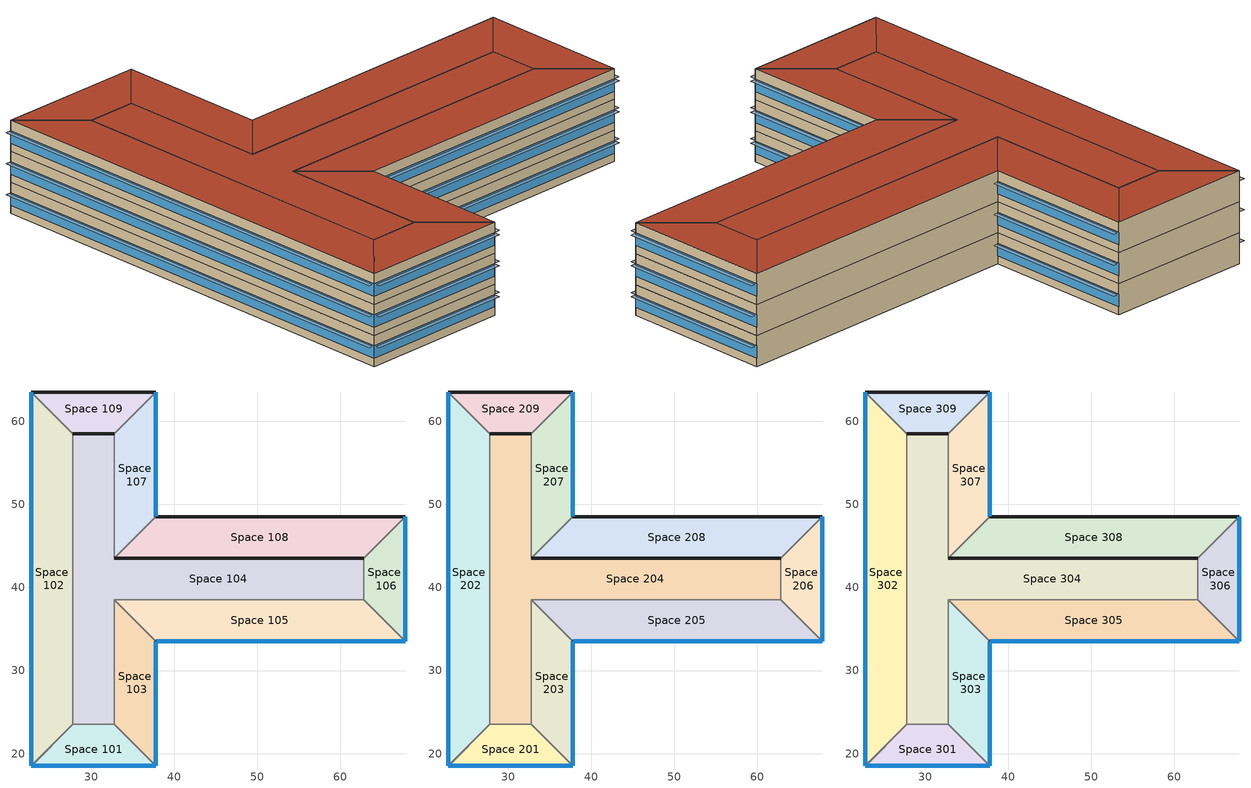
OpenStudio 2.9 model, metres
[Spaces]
Space 101
 floor ground: 32.8,23.51 37.8,18.51 22.8,18.51 27.8,23.51 z0
 wall outside: 22.8,18.51 37.8,18.51 z0:3
 wall to Space 102: 27.8,23.51 22.8,18.51 z0:3
 wall to Space 104: 32.8,23.51 27.8,23.51 z0:3
 wall to Space 103: 37.8,18.51 32.8,23.51 z0:3
 window: 22.82,18.51 37.77,18.51 z0.8:2
Space 102
 floor ground: 22.8,63.51 27.8,58.51 27.8,23.51 22.8,18.51 z0
 wall outside: 22.8,63.51 22.8,18.51 z0:3
 wall to Space 109: 27.8,58.51 22.8,63.51 z0:3
 wall to Space 104: 27.8,23.51 27.8,58.51 z0:3
 window: 22.8,63.49 22.8,18.54 z0.8:2
Space 103
 floor ground: 32.8,38.51 37.8,33.51 37.8,18.51 32.8,23.51 z0
 wall outside: 37.8,18.51 37.8,33.51 z0:3
 wall to Space 104: 32.8,38.51 32.8,23.51 z0:3
 wall to Space 105: 37.8,33.51 32.8,38.51 z0:3
 window: 37.8,18.54 37.8,33.49 z0.8:2
Space 104
 floor ground: 32.8,58.51 32.8,43.51 62.8,43.51 62.8,38.51 32.8,38.51 32.8,23.51 27.8,23.51 27.8,58.51 z0
 wall outside: 32.8,58.51 27.8,58.51 / 62.8,43.51 32.8,43.51 z0:3
 wall to Space 107: 32.8,43.51 32.8,58.51 z0:3
 wall to Space 106: 62.8,38.51 62.8,43.51 z0:3
 wall to Space 105: 32.8,38.51 62.8,38.51 z0:3
 roof outside: 32.8,23.51 32.8,38.51 62.8,38.51 62.8,43.51 32.8,43.51 32.8,58.51 27.8,58.51 27.8,23.51 z3
Space 105
 floor ground: 62.8,38.51 67.8,33.51 37.8,33.51 32.8,38.51 z0
 wall outside: 37.8,33.51 67.8,33.51 z0:3
 wall to Space 106: 67.8,33.51 62.8,38.51 z0:3
 window: 37.82,33.51 67.77,33.51 z0.8:2
Space 106
 floor ground: 67.8,48.51 67.8,33.51 62.8,38.51 62.8,43.51 z0
 wall outside: 67.8,33.51 67.8,48.51 z0:3
 wall to Space 108: 67.8,48.51 62.8,43.51 z0:3
 window: 67.8,33.54 67.8,48.49 z0.8:2
Space 107
 floor ground: 37.8,63.51 37.8,48.51 32.8,43.51 32.8,58.51 z0
 wall outside: 37.8,48.51 37.8,63.51 z0:3
 wall to Space 108: 32.8,43.51 37.8,48.51 z0:3
 wall to Space 109: 37.8,63.51 32.8,58.51 z0:3
 window: 37.8,48.54 37.8,63.49 z0.8:2
Space 108
 floor ground: 67.8,48.51 62.8,43.51 32.8,43.51 37.8,48.51 z0
 wall outside: 67.8,48.51 37.8,48.51 / 32.8,43.51 62.8,43.51 z0:3
 roof outside: 62.8,43.51 67.8,48.51 37.8,48.51 32.8,43.51 z3
Space 109
 floor ground: 37.8,63.51 32.8,58.51 27.8,58.51 22.8,63.51 z0
 wall outside: 37.8,63.51 22.8,63.51 / 27.8,58.51 32.8,58.51 z0:3
 roof outside: 32.8,58.51 37.8,63.51 22.8,63.51 27.8,58.51 z3
Space 201
 floor to Space 101: 32.8,23.51 37.8,18.51 22.8,18.51 27.8,23.51 z3
 wall outside: 22.8,18.51 37.8,18.51 z3:6
 wall to Space 202: 27.8,23.51 22.8,18.51 z3:6
 wall to Space 204: 32.8,23.51 27.8,23.51 z3:6
 wall to Space 203: 37.8,18.51 32.8,23.51 z3:6
 window: 22.82,18.51 37.77,18.51 z3.8:5
Space 202
 floor to Space 102: 22.8,63.51 27.8,58.51 27.8,23.51 22.8,18.51 z3
 wall outside: 22.8,63.51 22.8,18.51 z3:6
 wall to Space 209: 27.8,58.51 22.8,63.51 z3:6
 wall to Space 204: 27.8,23.51 27.8,58.51 z3:6
 window: 22.8,63.49 22.8,18.54 z3.8:5
Space 203
 floor to Space 103: 32.8,38.51 37.8,33.51 37.8,18.51 32.8,23.51 z3
 wall outside: 37.8,18.51 37.8,33.51 z3:6
 wall to Space 204: 32.8,38.51 32.8,23.51 z3:6
 wall to Space 205: 37.8,33.51 32.8,38.51 z3:6
 window: 37.8,18.54 37.8,33.49 z3.8:5
Space 204
 floor ground: 32.8,58.51 32.8,43.51 62.8,43.51 62.8,38.51 32.8,38.51 32.8,23.51 27.8,23.51 27.8,58.51 z3
 wall outside: 32.8,58.51 27.8,58.51 / 62.8,43.51 32.8,43.51 z3:6
 wall to Space 207: 32.8,43.51 32.8,58.51 z3:6
 wall to Space 206: 62.8,38.51 62.8,43.51 z3:6
 wall to Space 205: 32.8,38.51 62.8,38.51 z3:6
 roof outside: 32.8,23.51 32.8,38.51 62.8,38.51 62.8,43.51 32.8,43.51 32.8,58.51 27.8,58.51 27.8,23.51 z6
Space 205
 floor to Space 105: 62.8,38.51 67.8,33.51 37.8,33.51 32.8,38.51 z3
 wall outside: 37.8,33.51 67.8,33.51 z3:6
 wall to Space 206: 67.8,33.51 62.8,38.51 z3:6
 window: 37.82,33.51 67.77,33.51 z3.8:5
Space 206
 floor to Space 106: 67.8,48.51 67.8,33.51 62.8,38.51 62.8,43.51 z3
 wall outside: 67.8,33.51 67.8,48.51 z3:6
 wall to Space 208: 67.8,48.51 62.8,43.51 z3:6
 window: 67.8,33.54 67.8,48.49 z3.8:5
Space 207
 floor to Space 107: 37.8,63.51 37.8,48.51 32.8,43.51 32.8,58.51 z3
 wall outside: 37.8,48.51 37.8,63.51 z3:6
 wall to Space 208: 32.8,43.51 37.8,48.51 z3:6
 wall to Space 209: 37.8,63.51 32.8,58.51 z3:6
 window: 37.8,48.54 37.8,63.49 z3.8:5
Space 208
 floor ground: 67.8,48.51 62.8,43.51 32.8,43.51 37.8,48.51 z3
 wall outside: 67.8,48.51 37.8,48.51 / 32.8,43.51 62.8,43.51 z3:6
 roof outside: 62.8,43.51 67.8,48.51 37.8,48.51 32.8,43.51 z6
Space 209
 floor ground: 37.8,63.51 32.8,58.51 27.8,58.51 22.8,63.51 z3
 wall outside: 37.8,63.51 22.8,63.51 / 27.8,58.51 32.8,58.51 z3:6
 roof outside: 32.8,58.51 37.8,63.51 22.8,63.51 27.8,58.51 z6
Space 301
 floor to Space 201: 32.8,23.51 37.8,18.51 22.8,18.51 27.8,23.51 z6
 wall outside: 22.8,18.51 37.8,18.51 z6:9
 wall to Space 302: 27.8,23.51 22.8,18.51 z6:9
 wall to Space 304: 32.8,23.51 27.8,23.51 z6:9
 wall to Space 303: 37.8,18.51 32.8,23.51 z6:9
 window: 22.82,18.51 37.77,18.51 z6.8:8
 roof outside: 37.8,18.51 32.8,23.51 27.8,23.51 22.8,18.51 z9
Space 302
 floor to Space 202: 22.8,63.51 27.8,58.51 27.8,23.51 22.8,18.51 z6
 wall outside: 22.8,63.51 22.8,18.51 z6:9
 wall to Space 309: 27.8,58.51 22.8,63.51 z6:9
 wall to Space 304: 27.8,23.51 27.8,58.51 z6:9
 window: 22.8,63.49 22.8,18.54 z6.8:8
 roof outside: 22.8,18.51 27.8,23.51 27.8,58.51 22.8,63.51 z9
Space 303
 floor to Space 203: 32.8,38.51 37.8,33.51 37.8,18.51 32.8,23.51 z6
 wall outside: 37.8,18.51 37.8,33.51 z6:9
 wall to Space 304: 32.8,38.51 32.8,23.51 z6:9
 wall to Space 305: 37.8,33.51 32.8,38.51 z6:9
 window: 37.8,18.54 37.8,33.49 z6.8:8
 roof outside: 37.8,18.51 37.8,33.51 32.8,38.51 32.8,23.51 z9
Space 304
 floor ground: 32.8,58.51 32.8,43.51 62.8,43.51 62.8,38.51 32.8,38.51 32.8,23.51 27.8,23.51 27.8,58.51 z6
 wall outside: 32.8,58.51 27.8,58.51 / 62.8,43.51 32.8,43.51 z6:9
 wall to Space 307: 32.8,43.51 32.8,58.51 z6:9
 wall to Space 306: 62.8,38.51 62.8,43.51 z6:9
 wall to Space 305: 32.8,38.51 62.8,38.51 z6:9
 roof outside: 32.8,23.51 32.8,38.51 62.8,38.51 62.8,43.51 32.8,43.51 32.8,58.51 27.8,58.51 27.8,23.51 z9
Space 305
 floor to Space 205: 62.8,38.51 67.8,33.51 37.8,33.51 32.8,38.51 z6
 wall outside: 37.8,33.51 67.8,33.51 z6:9
 wall to Space 306: 67.8,33.51 62.8,38.51 z6:9
 window: 37.82,33.51 67.77,33.51 z6.8:8
 roof outside: 67.8,33.51 62.8,38.51 32.8,38.51 37.8,33.51 z9
Space 306
 floor to Space 206: 67.8,48.51 67.8,33.51 62.8,38.51 62.8,43.51 z6
 wall outside: 67.8,33.51 67.8,48.51 z6:9
 wall to Space 308: 67.8,48.51 62.8,43.51 z6:9
 window: 67.8,33.54 67.8,48.49 z6.8:8
 roof outside: 67.8,33.51 67.8,48.51 62.8,43.51 62.8,38.51 z9
Space 307
 floor to Space 207: 37.8,63.51 37.8,48.51 32.8,43.51 32.8,58.51 z6
 wall outside: 37.8,48.51 37.8,63.51 z6:9
 wall to Space 308: 32.8,43.51 37.8,48.51 z6:9
 wall to Space 309: 37.8,63.51 32.8,58.51 z6:9
 window: 37.8,48.54 37.8,63.49 z6.8:8
 roof outside: 32.8,43.51 37.8,48.51 37.8,63.51 32.8,58.51 z9
Space 308
 floor ground: 67.8,48.51 62.8,43.51 32.8,43.51 37.8,48.51 z6
 wall outside: 67.8,48.51 37.8,48.51 / 32.8,43.51 62.8,43.51 z6:9
 roof outside: 62.8,43.51 67.8,48.51 37.8,48.51 32.8,43.51 z9
Space 309
 floor ground: 37.8,63.51 32.8,58.51 27.8,58.51 22.8,63.51 z6
 wall outside: 37.8,63.51 22.8,63.51 / 27.8,58.51 32.8,58.51 z6:9
 roof outside: 32.8,58.51 37.8,63.51 22.8,63.51 27.8,58.51 z9
shading: 37.77,17.91 37.77,18.51 22.82,18.51 22.82,17.91 z5; 68.4,33.54 68.4,48.49 67.8,48.49 67.8,33.54 z5; 67.77,32.91 67.77,33.51 37.82,33.51 37.82,32.91 z8; 37.77,17.91 37.77,18.51 22.82,18.51 22.82,17.91 z2; 68.4,33.54 68.4,48.49 67.8,48.49 67.8,33.54 z2; 38.4,18.54 38.4,33.49 37.8,33.49 37.8,18.54 z5; 22.8,18.54 22.8,63.49 22.2,63.49 22.2,18.54 z2; 38.4,18.54 38.4,33.49 37.8,33.49 37.8,18.54 z2; 38.4,48.54 38.4,63.49 37.8,63.49 37.8,48.54 z2; 22.8,18.54 22.8,63.49 22.2,63.49 22.2,18.54 z8; 67.77,32.91 67.77,33.51 37.82,33.51 37.82,32.91 z2; 22.8,18.54 22.8,63.49 22.2,63.49 22.2,18.54 z5; 67.77,32.91 67.77,33.51 37.82,33.51 37.82,32.91 z5; 38.4,48.54 38.4,63.49 37.8,63.49 37.8,48.54 z5; 37.77,17.91 37.77,18.51 22.82,18.51 22.82,17.91 z8; 38.4,18.54 38.4,33.49 37.8,33.49 37.8,18.54 z8; 68.4,33.54 68.4,48.49 67.8,48.49 67.8,33.54 z8; 38.4,48.54 38.4,63.49 37.8,63.49 37.8,48.54 z8
[Building]
Building 1: North Axis {deg}=-0; Space Type=189.1-2009 - Office - OpenOffice - CZ4-8; Default Construction Set=189.1-2009 - CZ5 - Office
[Site]
MILAN: Latitude {deg}=45.62; Longitude {deg}=8.73; Time Zone {hr}=1; Elevation {m}=211
[ClimateZones]
Climate Zone Institution Name 1=ASHRAE; Climate Zone Document Name 1=ANSI/ASHRAE Standard 169; Climate Zone Document Year 1=2006; Climate Zone Institution Name 2=CEC; Climate Zone Document Name 2=California Climate Zone Descriptions; Climate Zone Document Year 2=1995
[SizingPeriod:DesignDay] Barometric Pressure {Pa}=100094; Sky Clearness=0; Rain Indicator=0; Snow Indicator=0; Day of Month=21; Daylight Saving Time Indicator=0; Dry-Bulb Temperature Range Modifier Type=DefaultMultipliers
Name | Maximum Dry-Bulb Temperature {C} | Daily Dry-Bulb Temperature Range {deltaC} | Humidity Indicating Conditions at Maximum Dry-Bulb | Wind Speed {m/s} | Wind Direction {deg} | Month | Day Type | Humidity Indicating Type | Solar Model Indicator | ASHRAE Taub | ASHRAE Taud
Milano-Linate Ann Htg 99.6% Condns DB | -5.1 | 0 | -5.1 | 0.4 | 240 | 1 | WinterDesignDay | Wetbulb | ASHRAEClearSky
Milano-Linate Ann Hum_n 99.6% Condns DP=>MCDB | 2.3 | 0 | -11.5 | 0.4 | 240 | 1 | WinterDesignDay | Dewpoint | ASHRAEClearSky
Milano-Linate Ann Htg Wind 99.6% Condns WS=>MCDB | 8.8 | 0 | 8.8 | 10.3 | 240 | 1 | WinterDesignDay | Wetbulb | ASHRAEClearSky
Milano-Linate Ann Clg .4% Condns DB=>MWB | 33 | 10.2 | 24.1 | 2.3 | 220 | 7 | SummerDesignDay | Wetbulb | ASHRAETau | 0.515 | 1.818
Milano-Linate Ann Clg .4% Condns WB=>MDB | 31 | 10.2 | 25.2 | 2.3 | 220 | 7 | SummerDesignDay | Wetbulb | ASHRAETau | 0.515 | 1.818
Milano-Linate Ann Clg .4% Condns DP=>MDB | 28.5 | 10.2 | 23.5 | 2.3 | 220 | 7 | SummerDesignDay | Dewpoint | ASHRAETau | 0.515 | 1.818
Milano-Linate Ann Clg .4% Condns Enth=>MDB | 31 | 10.2 | 77500 | 2.3 | 220 | 7 | SummerDesignDay | Enthalpy | ASHRAETau | 0.515 | 1.818
[DefaultConstructionSet] Interior Partition Construction=Interior Partition
Name | Default Exterior Surface Constructions | Default Interior Surface Constructions | Default Ground Contact Surface Constructions | Default Exterior SubSurface Constructions | Default Interior SubSurface Constructions
189.1-2009 - CZ1 - Office | Default Surface Constructions 22 | Default Surface Constructions 23 | Default Surface Constructions 24 | Default Sub Surface Constructions 15 | Default Sub Surface Constructions 16
189.1-2009 - CZ5 - Office | Default Surface Constructions 13 | Default Surface Constructions 14 | Default Surface Constructions 15 | Default Sub Surface Constructions 9 | Default Sub Surface Constructions 10
MILAN | Default Surface Constructions 1 | Default Surface Constructions 2 | Default Surface Constructions 3 | Default Sub Surface Constructions 1 | Default Sub Surface Constructions 2
[DefaultSurfaceConstructions]
Name | Floor Construction | Wall Construction | Roof Ceiling Construction
Default Surface Constructions 1 | ExtSlabCarpet 4in ClimateZone 1-8 | ASHRAE 189.1-2009 ExtWall Mass ClimateZone 1 | ASHRAE 189.1-2009 ExtRoof IEAD ClimateZone 1
Default Surface Constructions 2; Default Surface Constructions 14; Default Surface Constructions 23 | Interior Floor | Interior Wall | Interior Ceiling
Default Surface Constructions 3; Default Surface Constructions 15; Default Surface Constructions 24 | ExtSlabCarpet 4in ClimateZone 1-8 | ExtSlabCarpet 4in ClimateZone 1-8 | ExtSlabCarpet 4in ClimateZone 1-8
Default Surface Constructions 13 | ExtSlabCarpet 4in ClimateZone 1-8 | ASHRAE 189.1-2009 ExtWall Mass ClimateZone 5 | ASHRAE 189.1-2009 ExtRoof IEAD ClimateZone 2-5
Default Surface Constructions 22 | ExtSlabCarpet 4in ClimateZone 1-8 | MILAN | ASHRAE 189.1-2009 ExtRoof IEAD ClimateZone 1
[Construction]
ExtSlabCarpet 4in ClimateZone 1-8: MAT-CC05 4 HW CONCRETE, CP02 CARPET PAD
ASHRAE 189.1-2009 ExtWall Mass ClimateZone 1: 1IN Stucco, 8IN Concrete HW, Wall Insulation [31], 1/2IN Gypsum
ASHRAE 189.1-2009 ExtRoof IEAD ClimateZone 1: Roof Membrane, Roof Insulation [18], Metal Decking
Interior Floor: F16 Acoustic tile, F05 Ceiling air space resistance, M11 100mm lightweight concrete
Interior Wall: G01a 19mm gypsum board, F04 Wall air space resistance, G01a 19mm gypsum board
Interior Ceiling: M11 100mm lightweight concrete, F05 Ceiling air space resistance, F16 Acoustic tile
ASHRAE 189.1-2009 ExtWindow ClimateZone 1: Theoretical Glass [167]
Exterior Door: F08 Metal surface, I01 25mm insulation board
Interior Window: Clear 3mm
Interior Door; Interior Partition: G05 25mm wood
ASHRAE 189.1-2009 ExtRoof IEAD ClimateZone 2-5: Roof Membrane, Roof Insulation [21], Metal Decking
ASHRAE 189.1-2009 ExtWindow ClimateZone 4-5: Theoretical Glass [207]
ASHRAE 189.1-2009 ExtWall Mass ClimateZone 5: 1IN Stucco, 8IN Concrete HW, Wall Insulation [40], 1/2IN Gypsum
MILAN: 1IN Stucco, 8IN Concrete HW, Wall Insulation [44], 1/2IN Gypsum
[Material] Thermal Absorptance=0.9
Name | Roughness | Thickness {m} | Conductivity {W/m-K} | Density {kg/m3} | Specific Heat {J/kg-K} | Solar Absorptance | Visible Absorptance
MAT-CC05 4 HW CONCRETE | Rough | 0.1016 | 1.311 | 2240 | 836.8 | 0.85 | 0.85
1IN Stucco | Smooth | 0.0253 | 0.6918 | 1858 | 837 | 0.92 | 0.92
8IN Concrete HW | MediumRough | 0.2033 | 1.7296 | 2243 | 837 | 0.65 | 0.65
Wall Insulation [31] | MediumRough | 0.0337 | 0.0432 | 91 | 837 | 0.5 | 0.5
1/2IN Gypsum | Smooth | 0.0127 | 0.16 | 784.9 | 830 | 0.4 | 0.4
Roof Membrane | VeryRough | 0.0095 | 0.16 | 1121.29 | 1460 | 0.7 | 0.7
Roof Insulation [18] | MediumRough | 0.1693 | 0.049 | 265 | 836.8 | 0.7 | 0.7
Metal Decking | MediumSmooth | 0.0015 | 45.006 | 7680 | 418.4 | 0.6 | 0.6
F16 Acoustic tile | MediumSmooth | 0.0191 | 0.06 | 368 | 590 | 0.3 | 0.3
M11 100mm lightweight concrete | MediumRough | 0.1016 | 0.53 | 1280 | 840 | 0.5 | 0.5
G01a 19mm gypsum board | MediumSmooth | 0.019 | 0.16 | 800 | 1090 | 0.4 | 0.4
F08 Metal surface | Smooth | 0.0008 | 45.28 | 7824 | 500 | 0.7 | 0.7
I01 25mm insulation board | MediumRough | 0.0254 | 0.03 | 43 | 1210 | 0.6 | 0.6
G05 25mm wood | MediumSmooth | 0.0254 | 0.15 | 608 | 1630 | 0.5 | 0.5
Roof Insulation [21] | MediumRough | 0.2105 | 0.049 | 265 | 836.8 | 0.7 | 0.7
Wall Insulation [40] | MediumRough | 0.0794 | 0.0432 | 91 | 837 | 0.5 | 0.5
Wall Insulation [44] | MediumRough | 0.1104 | 0.0432 | 91 | 837 | 0.5 | 0.5
[Material:NoMass]
CP02 CARPET PAD: Roughness=Smooth; Thermal Resistance {m2-K/W}=0.1; Thermal Absorptance=0.9; Solar Absorptance=0.8; Visible Absorptance=0.8
[Material:AirGap]
Name | Thermal Resistance {m2-K/W}
F05 Ceiling air space resistance | 0.18
F04 Wall air space resistance | 0.15
[DefaultSubSurfaceConstructions]
Name | Fixed Window Construction | Operable Window Construction | Door Construction | Tubular Daylight Dome Construction | Tubular Daylight Diffuser Construction
Default Sub Surface Constructions 1; Default Sub Surface Constructions 15 | ASHRAE 189.1-2009 ExtWindow ClimateZone 1 | ASHRAE 189.1-2009 ExtWindow ClimateZone 1 | Exterior Door | Interior Window | Interior Window
Default Sub Surface Constructions 2; Default Sub Surface Constructions 10; Default Sub Surface Constructions 16 | Interior Window | Interior Window | Interior Door
Default Sub Surface Constructions 9 | ASHRAE 189.1-2009 ExtWindow ClimateZone 4-5 | ASHRAE 189.1-2009 ExtWindow ClimateZone 4-5 | Exterior Door | Interior Window | Interior Window
[WindowMaterial:Glazing] Optical Data Type=SpectralAverage; Thickness {m}=0.003; Back Side Solar Reflectance at Normal Incidence=0; Back Side Visible Reflectance at Normal Incidence=0; Infrared Transmittance at Normal Incidence=0; Dirt Correction Factor for Solar and Visible Transmittance=1; Solar Diffusing=No
Name | Solar Transmittance at Normal Incidence | Front Side Solar Reflectance at Normal Incidence | Visible Transmittance at Normal Incidence | Front Side Visible Reflectance at Normal Incidence | Front Side Infrared Hemispherical Emissivity | Back Side Infrared Hemispherical Emissivity | Conductivity {W/m-K}
Theoretical Glass [167] | 0.2374 | 0.7126 | 0.2512 | 0.6988 | 0.985 | 0.985 | 2.1073
Clear 3mm | 0.837 | 0.075 | 0.898 | 0.081 | 0.84 | 0.84 | 0.9
Theoretical Glass [207] | 0.3311 | 0.6189 | 0.44 | 0.51 | 0.9 | 0.9 | 0.0133
[WindowMaterial:Blind]
Window Material Blind 1: Slat Width {m}=0.025; Slat Separation {m}=0.01875; Front Side Slat Beam Solar Reflectance=0.5; Back Side Slat Beam Solar Reflectance=0.5; Front Side Slat Diffuse Solar Reflectance=0.5; Back Side Slat Diffuse Solar Reflectance=0.5; Slat Beam Visible Transmittance=0
[SpaceType] Default Construction Set=MILAN; Standards Building Type=Office
Name | Default Schedule Set | Design Specification Outdoor Air Object | Standards Space Type
189.1-2009 - Office - Corridor - CZ1-3 | 189.1-2009 - Office - Corridor - CZ1-3 Schedule Set | 189.1-2009 - Office - Corridor - CZ1-3 Ventilation | Corridor
189.1-2009 - Office - OpenOffice - CZ1-3 | 189.1-2009 - Office - OpenOffice - CZ1-3 Schedule Set | 189.1-2009 - Office - OpenOffice - CZ1-3 Ventilation | OpenOffice
189.1-2009 - Office - OpenOffice - CZ4-8 | 189.1-2009 - Office - OpenOffice - CZ4-8 Schedule Set | 189.1-2009 - Office - OpenOffice - CZ4-8 Ventilation | OpenOffice
[DefaultScheduleSet] Number of People Schedule=Office Work Occ; People Activity Level Schedule=Office Activity; Lighting Schedule=Office Bldg Light; Electric Equipment Schedule=Office Bldg Equip; Infiltration Schedule=Office Infil Quarter On
189.1-2009 - Office - Corridor - CZ1-3 Schedule Set; 189.1-2009 - Office - OpenOffice - CZ1-3 Schedule Set; 189.1-2009 - Office - OpenOffice - CZ4-8 Schedule Set
[Lights:Definition] Design Level Calculation Method=Watts/Area
Name | Watts per Space Floor Area {W/m2}
189.1-2009 - Office - Corridor - CZ1-3 Lights Definition | 4.84376
189.1-2009 - Office - OpenOffice - CZ1-3 Lights Definition; 189.1-2009 - Office - OpenOffice - CZ4-8 Lights Definition | 10.6563
[Lights]
Name | Lights Definition | Space or SpaceType
189.1-2009 - Office - Corridor - CZ1-3 Lights | 189.1-2009 - Office - Corridor - CZ1-3 Lights Definition | 189.1-2009 - Office - Corridor - CZ1-3
189.1-2009 - Office - OpenOffice - CZ1-3 Lights | 189.1-2009 - Office - OpenOffice - CZ1-3 Lights Definition | 189.1-2009 - Office - OpenOffice - CZ1-3
189.1-2009 - Office - OpenOffice - CZ4-8 Lights | 189.1-2009 - Office - OpenOffice - CZ4-8 Lights Definition | 189.1-2009 - Office - OpenOffice - CZ4-8
[DesignSpecification:OutdoorAir] Outdoor Air Method=Sum
Name | Outdoor Air Flow per Floor Area {m3/s-m2} | Outdoor Air Flow per Person {m3/s-person}
189.1-2009 - Office - Corridor - CZ1-3 Ventilation | 0.000254
189.1-2009 - Office - OpenOffice - CZ1-3 Ventilation; 189.1-2009 - Office - OpenOffice - CZ4-8 Ventilation |  | 0.00943895
[People:Definition] Number of People Calculation Method=People/Area; Fraction Radiant=0.3
Name | People per Space Floor Area {person/m2}
189.1-2009 - Office - Corridor - CZ1-3 People Definition | 0.0107639
189.1-2009 - Office - OpenOffice - CZ1-3 People Definition; 189.1-2009 - Office - OpenOffice - CZ4-8 People Definition | 0.0565105
[People]
Name | People Definition | Space or SpaceType
189.1-2009 - Office - Corridor - CZ1-3 People | 189.1-2009 - Office - Corridor - CZ1-3 People Definition | 189.1-2009 - Office - Corridor - CZ1-3
189.1-2009 - Office - OpenOffice - CZ1-3 People | 189.1-2009 - Office - OpenOffice - CZ1-3 People Definition | 189.1-2009 - Office - OpenOffice - CZ1-3
189.1-2009 - Office - OpenOffice - CZ4-8 People | 189.1-2009 - Office - OpenOffice - CZ4-8 People Definition | 189.1-2009 - Office - OpenOffice - CZ4-8
[SpaceInfiltration:DesignFlowRate] Design Flow Rate Calculation Method=Flow/ExteriorArea
Name | Space or SpaceType | Flow per Exterior Surface Area {m3/s-m2}
189.1-2009 - Office - Corridor - CZ1-3 Infiltration | 189.1-2009 - Office - Corridor - CZ1-3 | 0.00030226
189.1-2009 - Office - OpenOffice - CZ1-3 Infiltration | 189.1-2009 - Office - OpenOffice - CZ1-3 | 0.00030226
189.1-2009 - Office - OpenOffice - CZ4-8 Infiltration | 189.1-2009 - Office - OpenOffice - CZ4-8 | 0.000226568
[ElectricEquipment:Definition] Design Level Calculation Method=Watts/Area
Name | Watts per Space Floor Area {W/m2}
189.1-2009 - Office - Corridor - CZ1-3 Electric Equipment Definition | 1.72223
189.1-2009 - Office - OpenOffice - CZ1-3 Electric Equipment Definition; 189.1-2009 - Office - OpenOffice - CZ4-8 Electric Equipment Definition | 7.64238
[ElectricEquipment]
Name | Electric Equipment Definition | Space or SpaceType
189.1-2009 - Office - Corridor - CZ1-3 Electric Equipment | 189.1-2009 - Office - Corridor - CZ1-3 Electric Equipment Definition | 189.1-2009 - Office - Corridor - CZ1-3
189.1-2009 - Office - OpenOffice - CZ1-3 Electric Equipment | 189.1-2009 - Office - OpenOffice - CZ1-3 Electric Equipment Definition | 189.1-2009 - Office - OpenOffice - CZ1-3
189.1-2009 - Office - OpenOffice - CZ4-8 Electric Equipment | 189.1-2009 - Office - OpenOffice - CZ4-8 Electric Equipment Definition | 189.1-2009 - Office - OpenOffice - CZ4-8
[ThermostatSetpoint:DualSetpoint] Heating Setpoint Temperature Schedule=Medium Office HtgSetp; Cooling Setpoint Temperature Schedule=Medium Office ClgSetp
Thermal Zone 1 Thermostat 1; Thermal Zone 3 Thermostat 1; Thermal Zone 2 Thermostat
[ShadingControl]
Shading Control 1: Shading Type=InteriorBlind; Shading Device Material=Window Material Blind 1
[BuildingStory] Nominal Floor to Floor Height {m}=3
Name | Nominal Z Coordinate {m}
Building Story 1 | 0
Building Story 2 | 3
Building Story 3 | 6
[Space]
Name | Space Type | Default Construction Set | Building Story | Thermal Zone
Space 101; Space 102; Space 103; Space 105; Space 106; Space 107; Space 108; Space 109 | 189.1-2009 - Office - OpenOffice - CZ1-3 | 189.1-2009 - CZ1 - Office | Building Story 1 | Thermal Zone 1
Space 104 |  |  | Building Story 1
Space 201; Space 202; Space 203; Space 204; Space 205; Space 206; Space 207; Space 208; Space 209 | 189.1-2009 - Office - Corridor - CZ1-3 | 189.1-2009 - CZ1 - Office | Building Story 2 | Thermal Zone 2
Space 301; Space 302; Space 303; Space 305; Space 306; Space 307; Space 308; Space 309 | 189.1-2009 - Office - OpenOffice - CZ1-3 | 189.1-2009 - CZ1 - Office | Building Story 3 | Thermal Zone 3
Space 304 |  |  | Building Story 3
[ThermalZone] Use Ideal Air Loads=Yes
Name | Thermostat
Thermal Zone 1 | Thermal Zone 1 Thermostat 1
Thermal Zone 2 | Thermal Zone 2 Thermostat
Thermal Zone 3 | Thermal Zone 3 Thermostat 1
[Sizing:Zone] Zone Cooling Design Supply Air Temperature Input Method=SupplyAirTemperature; Zone Cooling Design Supply Air Temperature {C}=14; Zone Cooling Design Supply Air Temperature Difference {deltaC}=11.11; Zone Heating Design Supply Air Temperature Input Method=SupplyAirTemperature; Zone Heating Design Supply Air Temperature {C}=40; Zone Heating Design Supply Air Temperature Difference {deltaC}=11.11; Zone Cooling Design Supply Air Humidity Ratio {kg-H2O/kg-air}=0.0085; Zone Heating Design Supply Air Humidity Ratio {kg-H2O/kg-air}=0.008; Cooling Design Air Flow Method=DesignDay; Heating Design Air Flow Method=DesignDay; Account for Dedicated Outdoor Air System=No; Dedicated Outdoor Air System Control Strategy=NeutralSupplyAir; Dedicated Outdoor Air Low Setpoint Temperature for Design {C}=autosize; Dedicated Outdoor Air High Setpoint Temperature for Design {C}=autosize
Thermal Zone 1; Thermal Zone 2; Thermal Zone 3
[Schedule:Ruleset]
Name | Default Day Schedule | Summer Design Day Schedule | Winter Design Day Schedule
Office Bldg Light | Office Bldg Light Default Schedule | Office Bldg Light Summer Design Day | Office Bldg Light Winter Design Day
Office Activity | Office Activity Default Schedule | Office Activity Summer Design Day | Office Activity Winter Design Day
Office Infil Quarter On | Office Infil Quarter On Default Schedule | Office Infil Quarter On Summer Design Day | Office Infil Quarter On Winter Design Day
Office Bldg Equip | Office Bldg Equip Default Schedule | Office Bldg Equip Summer Design Day | Office Bldg Equip Winter Design Day
Medium Office HtgSetp | Medium Office HtgSetp Default Schedule | Medium Office HtgSetp Summer Design Day | Medium Office HtgSetp Winter Design Day
Medium Office ClgSetp | Medium Office ClgSetp Default Schedule | Medium Office ClgSetp Summer Design Day | Medium Office ClgSetp Winter Design Day
Office Work Occ | Office Bldg Occ Default Schedule | Office Bldg Occ Summer Design Day | Office Bldg Occ Winter Design Day
[Schedule:Day]
Office Bldg Light Default Schedule: 5, 0, 0.05, 7, 0, 0.1, 8, 0, 0.3, 17, 0, 0.9, 18, 0, 0.7, 20, 0, 0.5, 22, 0, 0.3, 23, 0, 0.1, 24, 0, 0.05
Office Bldg Light Summer Design Day; Office Infil Quarter On Rule 1 Day Schedule; Office Bldg Equip Summer Design Day: 24, 0, 1
Office Bldg Light Winter Design Day; Office Bldg Equip Winter Design Day; Office Bldg Occ Winter Design Day; Office Bldg Occ Rule 1 Day Schedule: 24, 0, 0
Office Bldg Light Rule 1 Day Schedule: 24, 0, 0.05
Office Bldg Light Rule 2 Day Schedule: 6, 0, 0.05, 8, 0, 0.1, 14, 0, 0.5, 17, 0, 0.15, 24, 0, 0.05
Office Activity Default Schedule; Office Activity Summer Design Day; Office Activity Winter Design Day: 24, 0, 132
Office Infil Quarter On Default Schedule; Office Infil Quarter On Summer Design Day: 6, 0, 1, 22, 0, 0.25, 24, 0, 1
Office Infil Quarter On Winter Design Day; Office Infil Quarter On Rule 2 Day Schedule: 6, 0, 1, 18, 0, 0.25, 24, 0, 1
Office Bldg Equip Default Schedule: 8, 0, 0.4, 12, 0, 0.9, 13, 0, 0.8, 17, 0, 0.9, 18, 0, 0.8, 20, 0, 0.6, 22, 0, 0.5, 24, 0, 0.4
Office Bldg Equip Rule 1 Day Schedule: 24, 0, 0.3
Office Bldg Equip Rule 2 Day Schedule: 6, 0, 0.3, 8, 0, 0.4, 14, 0, 0.5, 17, 0, 0.35, 24, 0, 0.3
Medium Office HtgSetp Default Schedule: 6, 0, 15.6, 22, 0, 21, 24, 0, 15.6
Medium Office HtgSetp Summer Design Day; Medium Office HtgSetp Rule 1 Day Schedule: 24, 0, 15.6
Medium Office HtgSetp Winter Design Day: 24, 0, 21
Medium Office HtgSetp Rule 2 Day Schedule: 6, 0, 15.6, 18, 0, 21, 24, 0, 15.6
Medium Office ClgSetp Default Schedule; Medium Office ClgSetp Summer Design Day: 6, 0, 26.7, 22, 0, 24, 24, 0, 26.7
Medium Office ClgSetp Winter Design Day; Medium Office ClgSetp Rule 1 Day Schedule: 24, 0, 26.7
Medium Office ClgSetp Rule 2 Day Schedule: 6, 0, 26.7, 18, 0, 24, 24, 0, 26.7
Office Bldg Occ Default Schedule: 6, 0, 0, 7, 0, 0.1, 8, 0, 0.2, 12, 0, 0.85, 13, 0, 0.5, 17, 0, 0.85, 18, 0, 0.7, 20, 0, 0.4, 22, 0, 0.1, 24, 0, 0.05
Office Bldg Occ Summer Design Day: 6, 0, 0, 22, 0, 1, 24, 0, 0.05
Office Bldg Occ Rule 2 Day Schedule: 6, 0, 0, 8, 0, 0.1, 14, 0, 0.4, 17, 0, 0.1, 24, 0, 0
[Schedule:Rule] Apply Monday=No; Apply Tuesday=No; Apply Wednesday=No; Apply Thursday=No; Apply Friday=No; Date Specification Type=DateRange; Start Month=1; Start Day=1; End Month=12; End Day=31
Name | Schedule Ruleset | Rule Order | Day Schedule | Apply Sunday | Apply Saturday
Office Bldg Light Rule 1 | Office Bldg Light | 0 | Office Bldg Light Rule 1 Day Schedule | Yes | No
Office Bldg Light Rule 2 | Office Bldg Light | 1 | Office Bldg Light Rule 2 Day Schedule | No | Yes
Office Infil Quarter On Rule 1 | Office Infil Quarter On | 0 | Office Infil Quarter On Rule 1 Day Schedule | Yes | No
Office Infil Quarter On Rule 2 | Office Infil Quarter On | 1 | Office Infil Quarter On Rule 2 Day Schedule | No | Yes
Office Bldg Equip Rule 1 | Office Bldg Equip | 0 | Office Bldg Equip Rule 1 Day Schedule | Yes | No
Office Bldg Equip Rule 2 | Office Bldg Equip | 1 | Office Bldg Equip Rule 2 Day Schedule | No | Yes
Medium Office HtgSetp Rule 1 | Medium Office HtgSetp | 0 | Medium Office HtgSetp Rule 1 Day Schedule | Yes | No
Medium Office HtgSetp Rule 2 | Medium Office HtgSetp | 1 | Medium Office HtgSetp Rule 2 Day Schedule | No | Yes
Medium Office ClgSetp Rule 1 | Medium Office ClgSetp | 0 | Medium Office ClgSetp Rule 1 Day Schedule | Yes | No
Medium Office ClgSetp Rule 2 | Medium Office ClgSetp | 1 | Medium Office ClgSetp Rule 2 Day Schedule | No | Yes
Office Work Occ Rule 1 | Office Work Occ | 0 | Office Bldg Occ Rule 1 Day Schedule | Yes | No
Office Work Occ Rule 2 | Office Work Occ | 1 | Office Bldg Occ Rule 2 Day Schedule | No | Yes
